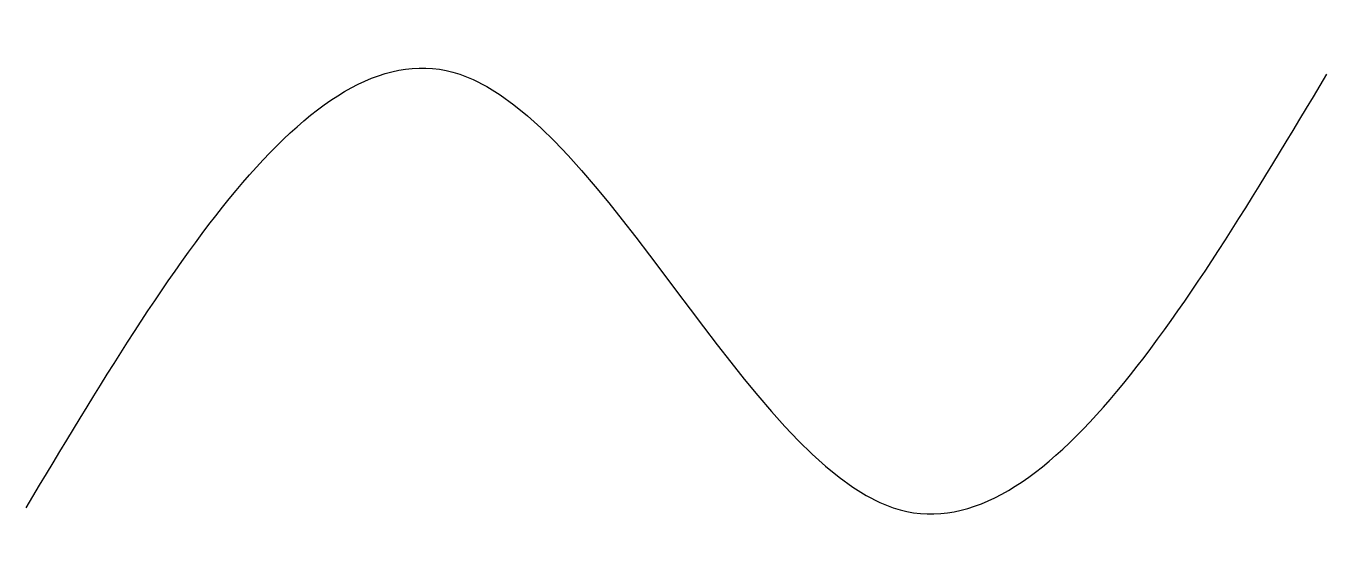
# Model space of a CAD drawing. Header units: millimetres. Extents: x 100 to 130, y 48.9 to 61.1.
import ezdxf

# ---------------------------------------------------------------- set-up
doc = ezdxf.new("R2010")
doc.units = ezdxf.units.MM

msp = doc.modelspace()

# ---------------------------------------------------------------- linework, layer by layer
msp.add_spline([(100, 50), (110, 60), (120, 50), (130, 60)], degree=3)

doc.saveas('drawing.dxf')
